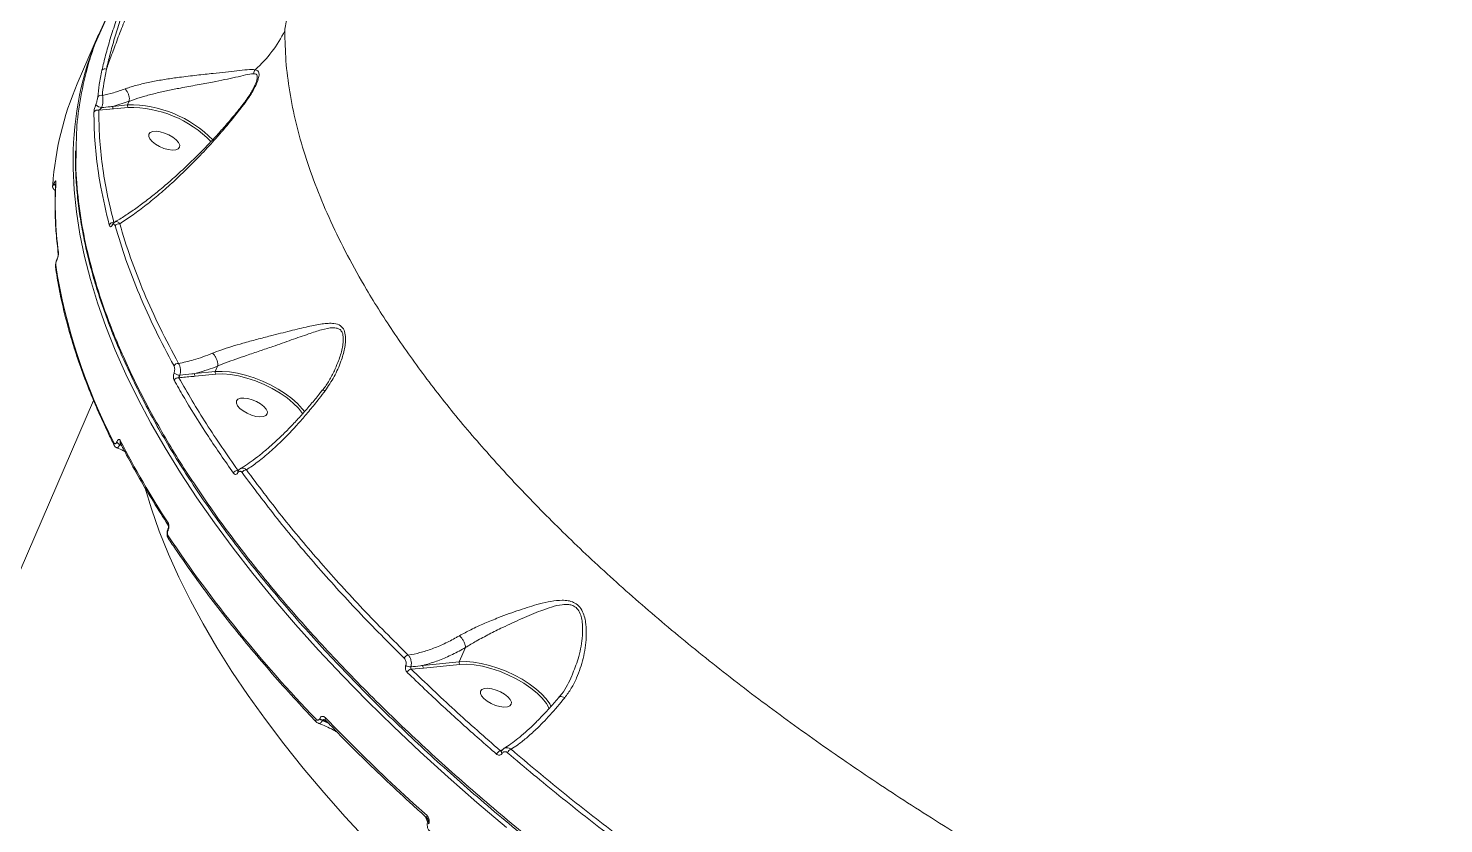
# Model space of a CAD drawing. Header units: millimetres. Extents: x -5550 to 7488, y -4093 to 4627.
# Drawn here: x -3057.4 to -2675.4, y 1543.1 to 1757.6 of the extents above; entities that cross this region are included whole.
import ezdxf

# ---------------------------------------------------------------- set-up
doc = ezdxf.new("R2010")
doc.units = ezdxf.units.MM
doc.layers.add('DIKOM_ОБЪЕКТ', color=7, linetype='Continuous')

msp = doc.modelspace()

# ---------------------------------------------------------------- linework, layer by layer
at = {"layer": 'DIKOM_ОБЪЕКТ', "color": 7, "linetype": 'Continuous', "lineweight": 15}
for p, q in [((-3039.066, 1754.287), (-3037.668, 1757.569)), ((-3038.463, 1755.871), (-3044.203, 1742.617)), ((-3039.391, 1753.424), (-3039.375, 1753.466)), ((-3038.396, 1735.468), (-3034.443, 1735.837)), ((-3034.571, 1736.53), (-3030.181, 1737.886)), ((-3030.598, 1736.923), (-3034.571, 1736.53)), ((-3034.443, 1735.837), (-3030.47, 1736.23)), ((-3030.181, 1737.886), (-3030.598, 1736.923)), ((-3030.181, 1737.886), (-3030.18, 1737.889)), ((-3050.451, 1715.743), (-3050.471, 1715.698)), ((-3050.024, 1716.021), (-3050.024, 1716.021)), ((-3034.712, 1704.655), (-3034.718, 1704.643)), ((-3049.732, 1695.043), (-3049.704, 1695.109)), ((-3049.69, 1695.224), (-3049.718, 1695.159)), ((-3006.304, 1666.457), (-3006.941, 1664.985)), ((-3006.304, 1666.457), (-3006.303, 1666.46)), ((-2974.226, 1666.653), (-2974.345, 1666.401)), ((-3006.941, 1664.985), (-3012.476, 1664.439)), ((-3012.348, 1663.746), (-3006.813, 1664.293)), ((-3039.778, 1657.215), (-3156.23, 1388.323)), ((-3033.557, 1646.009), (-3033.586, 1645.943)), ((-3032.7, 1645.313), (-3032.672, 1645.378)), ((-3032.214, 1645.064), (-3032.7, 1645.313)), ((-3032.672, 1645.378), (-3032.315, 1645.256)), ((-3000.874, 1638.096), (-3000.884, 1638.076)), ((-3000.542, 1638.523), (-3000.85, 1638.357)), ((-3019.731, 1622.442), (-3019.751, 1622.397)), ((-3019.694, 1622.108), (-3019.674, 1622.153)), ((-2939.396, 1590.576), (-2941.081, 1586.687)), ((-2941.081, 1586.687), (-2950.878, 1585.719)), ((-2950.75, 1585.026), (-2940.953, 1585.994)), ((-2954.048, 1584.722), (-2950.75, 1585.026)), ((-2910.652, 1583.105), (-2910.729, 1582.898)), ((-2978.728, 1571.425), (-2978.765, 1571.339)), ((-2978.014, 1570.887), (-2977.977, 1570.973)), ((-2976.306, 1570.068), (-2978.014, 1570.887)), ((-2977.977, 1570.973), (-2976.786, 1570.563)), ((-2950.406, 1545.129), (-2950.025, 1544.416)), ((-2950.025, 1544.416), (-2949.649, 1543.541)), ((-2949.546, 1543.555), (-2949.558, 1543.527)), ((-2949.333, 1543.05), (-2949.321, 1543.077))]:
    msp.add_line(p, q, dxfattribs=at)
at = {"layer": 'DIKOM_ОБЪЕКТ', "color": 7, "linetype": 'Continuous', "lineweight": 15, "flags": 128}
for points in [[(-3039.375, 1753.466), (-3031.665, 1770.763)], [(-3031.356, 1771.584), (-3039.066, 1754.287)], [(-3039.079, 1754.254), (-3039.125, 1754.099), (-3039.139, 1754.008)], [(-3039.066, 1754.287), (-3039.079, 1754.199), (-3039.073, 1754.159)], [(-3024.864, 1729.006), (-3024.891, 1728.416), (-3024.581, 1727.732), (-3023.957, 1727.009), (-3023.071, 1726.307), (-3021.995, 1725.681), (-3020.815, 1725.184), (-3019.627, 1724.854), (-3018.528, 1724.718), (-3017.607, 1724.789), (-3016.937, 1725.059), (-3016.574, 1725.508), (-3016.546, 1726.098), (-3016.857, 1726.782), (-3017.48, 1727.504), (-3018.366, 1728.207), (-3019.443, 1728.832), (-3020.623, 1729.33), (-3021.81, 1729.66), (-3022.909, 1729.795), (-3023.831, 1729.725), (-3024.501, 1729.455), (-3024.864, 1729.006)], [(-3045.306, 1722.466), (-3045.293, 1719.795), (-3045.023, 1713.999), (-3044.422, 1708.099), (-3043.493, 1702.098), (-3042.234, 1696.001), (-3040.647, 1689.815), (-3038.734, 1683.543), (-3036.496, 1677.192), (-3033.935, 1670.767), (-3031.054, 1664.273), (-3027.854, 1657.715), (-3024.338, 1651.099), (-3020.51, 1644.431), (-3016.372, 1637.716), (-3011.928, 1630.961), (-3007.182, 1624.169), (-3002.137, 1617.349), (-2996.799, 1610.504), (-2991.171, 1603.641), (-2985.258, 1596.766), (-2979.066, 1589.884), (-2972.599, 1583.001), (-2965.862, 1576.124), (-2958.863, 1569.257), (-2951.605, 1562.407), (-2944.097, 1555.579), (-2936.343, 1548.779), (-2928.35, 1542.013)], [(-3050.024, 1716.024), (-3050.011, 1716.125), (-3049.959, 1716.293)], [(-3050.862, 1715.062), (-3050.848, 1715.169), (-3050.797, 1715.328)], [(-3049.72, 1695.154), (-3049.731, 1695.117), (-3049.732, 1695.043)], [(-3049.687, 1695.23), (-3049.702, 1695.183), (-3049.704, 1695.109)], [(-2982.81, 1654.119), (-2983.457, 1654.982), (-2984.713, 1656.354), (-2986.234, 1657.713), (-2987.985, 1659.029), (-2989.929, 1660.273), (-2992.025, 1661.419), (-2994.225, 1662.441), (-2996.484, 1663.318), (-2998.751, 1664.03), (-3000.977, 1664.563), (-3003.115, 1664.904), (-3005.117, 1665.046), (-3006.941, 1664.985)], [(-3006.813, 1664.293), (-3004.941, 1664.348), (-3002.878, 1664.186), (-3000.674, 1663.809), (-2998.384, 1663.227), (-2996.061, 1662.454), (-2993.763, 1661.509), (-2991.544, 1660.414), (-2989.459, 1659.196), (-2987.557, 1657.884), (-2985.885, 1656.511), (-2984.483, 1655.109), (-2983.385, 1653.712), (-2983.266, 1653.532)], [(-3001.207, 1657.069), (-3001.235, 1656.479), (-3000.924, 1655.795), (-3000.301, 1655.072), (-2999.415, 1654.37), (-2998.338, 1653.744), (-2997.159, 1653.246), (-2995.971, 1652.917), (-2994.872, 1652.781), (-2993.95, 1652.852), (-2993.28, 1653.122), (-2992.917, 1653.57), (-2992.89, 1654.161), (-2993.2, 1654.845), (-2993.824, 1655.567), (-2994.71, 1656.27), (-2995.786, 1656.895), (-2996.966, 1657.393), (-2998.154, 1657.723), (-2999.253, 1657.858), (-3000.175, 1657.788), (-3000.844, 1657.517), (-3001.207, 1657.069)], [(-3025.899, 1633.564), (-3024.194, 1627.985), (-3022.047, 1621.912), (-3019.576, 1615.764), (-3016.782, 1609.548), (-3013.669, 1603.27), (-3010.24, 1596.934), (-3006.497, 1590.547), (-3002.444, 1584.114), (-2998.085, 1577.643), (-2993.424, 1571.138), (-2988.466, 1564.606), (-2983.214, 1558.053), (-2977.674, 1551.486), (-2971.851, 1544.909), (-2965.75, 1538.329)], [(-2916.233, 1574.6), (-2916.67, 1575.39), (-2917.645, 1576.743), (-2918.908, 1578.11), (-2920.433, 1579.463), (-2922.185, 1580.772), (-2924.128, 1582.009), (-2926.219, 1583.147), (-2928.413, 1584.163), (-2930.664, 1585.034), (-2932.923, 1585.741), (-2935.14, 1586.269), (-2937.269, 1586.607), (-2939.264, 1586.747), (-2941.081, 1586.687)], [(-2940.953, 1585.994), (-2939.087, 1586.05), (-2937.033, 1585.889), (-2934.839, 1585.515), (-2932.558, 1584.938), (-2930.244, 1584.171), (-2927.953, 1583.233), (-2925.74, 1582.145), (-2923.658, 1580.935), (-2921.757, 1579.631), (-2920.082, 1578.264), (-2918.674, 1576.867), (-2917.567, 1575.474), (-2916.786, 1574.118), (-2916.729, 1573.989)], [(-2935.347, 1578.77), (-2935.374, 1578.18), (-2935.064, 1577.496), (-2934.44, 1576.774), (-2933.554, 1576.071), (-2932.478, 1575.445), (-2931.298, 1574.948), (-2930.111, 1574.618), (-2929.011, 1574.483), (-2928.089, 1574.553), (-2927.42, 1574.823), (-2927.057, 1575.272), (-2927.029, 1575.862), (-2927.34, 1576.546), (-2927.963, 1577.268), (-2928.849, 1577.971), (-2929.926, 1578.596), (-2931.106, 1579.094), (-2932.293, 1579.424), (-2933.392, 1579.559), (-2934.314, 1579.489), (-2934.984, 1579.219), (-2935.347, 1578.77)], [(-2949.792, 1545.216), (-2953.423, 1548.5), (-2956.996, 1551.79), (-2960.511, 1555.085), (-2963.967, 1558.384), (-2967.363, 1561.687), (-2970.699, 1564.993), (-2973.973, 1568.302), (-2977.186, 1571.612)], [(-2929.709, 1562.604), (-2929.722, 1562.58), (-2929.736, 1562.542)]]:
    msp.add_lwpolyline(points, dxfattribs=at)
at = {"layer": 'DIKOM_ОБЪЕКТ', "color": 7, "linetype": 'Continuous', "lineweight": 15}
for centre, radius, start, end in [((-2959.328, 1722.257), 85.978, 156.98555, 179.86065), ((-3019.818, 1772.756), 35.4, 311.92912, 333.39817), ((-3038.453, 1753.077), 1, 156.53088, 159.70003), ((-3036.721, 1745.649), 1.02, 66.25448, 142.48084), ((-2994.044, 1744.854), 2.634, 143.55101, 169.32205), ((-2967.259, 1709.583), 83.736, 156.76486, 176.06564), ((-3037.763, 1738.5), 1.035, 70.65514, 150.582), ((-3038.758, 1734.491), 1.042, 69.68765, 152.6386), ((-3037.438, 1738.553), 2.369, 222.15153, 265.75628), ((-3033.98, 1736.281), 0.641, 157.16996, 223.80734), ((-3030.006, 1736.674), 0.642, 157.19059, 223.74859), ((-3030.108, 1705.372), 31.554, 44.47782, 90.88935), ((-3029.953, 1705.761), 30.473, 44.14263, 90.97194), ((-3049.751, 1715.82), 0.73, 189.58828, 243.70936), ((-3049.742, 1715.862), 0.719, 189.46145, 242.71479), ((-2947.576, 1710.383), 102.554, 176.69655, 187.43215), ((-3034.575, 1704.07), 1.109, 74.97624, 153.18367), ((-3034.367, 1704.469), 0.392, 153.65412, 186.83915), ((-3032.98, 1703.777), 1.114, 77.50125, 153.16018), ((-3048.553, 1696.803), 0.782, 156.28039, 187.49156), ((-3049.303, 1693.418), 0.777, 156.18485, 187.71962), ((-2895.948, 1717.778), 155.932, 188.8709, 207.53612), ((-3017.005, 1666), 1.2, 84.36763, 154.17118), ((-3016.419, 1666.618), 2.624, 231.16241, 267.67688), ((-3016.958, 1662.142), 1.199, 82.60188, 154.41709), ((-3011.884, 1664.19), 0.642, 157.19059, 223.74859), ((-3006.349, 1664.737), 0.642, 157.19059, 223.74859), ((-3033.566, 1645.382), 0.719, 154.66791, 205.5533), ((-3032.264, 1646.861), 1.609, 214.78698, 254.29245), ((-3032.235, 1646.929), 1.611, 214.81217, 254.26727), ((-3031.939, 1646.088), 0.718, 154.65356, 205.65573), ((-2815.133, 1758.133), 244.483, 207.19612, 213.2108), ((-3000.904, 1637.098), 1.26, 87.53899, 155.25647), ((-3000.471, 1637.915), 0.443, 158.69436, 211.51244), ((-2998.528, 1637.204), 1.274, 90.03996, 155.08061), ((-3019.069, 1623.918), 0.686, 153.45154, 210.62814), ((-3019.455, 1622.306), 0.31, 162.88012, 219.61244), ((-3019.071, 1620.415), 0.687, 153.50661, 210.76938), ((-3019.437, 1622.351), 0.308, 162.25212, 219.81652), ((-2719.009, 1822.457), 362.083, 213.85923, 223.93746), ((-2954.582, 1587.068), 1.461, 101.35015, 156.59303), ((-2954.179, 1587.854), 2.5, 237.27041, 270.80758), ((-2950.287, 1585.47), 0.641, 157.17082, 223.80649), ((-2940.488, 1586.438), 0.642, 157.23141, 223.7459), ((-2953.804, 1583.297), 1.446, 99.72002, 157.01624), ((-2979.22, 1570.908), 0.609, 149.38048, 217.29462), ((-2977.411, 1572.739), 1.948, 225.96065, 251.98361), ((-2977.374, 1572.825), 1.948, 225.96065, 251.98361), ((-2976.64, 1571.304), 0.627, 150.5303, 216.1105), ((-2929.546, 1561.192), 1.568, 105.55376, 157.61359), ((-2926.589, 1561.568), 1.614, 108.01164, 157.23023), ((-2929.109, 1562.466), 0.632, 173.06336, 228.66411), ((-2949.316, 1544.902), 0.571, 146.5878, 218.16024), ((-2949.093, 1543.455), 0.471, 171.38544, 239.41183), ((-2949.084, 1543.48), 0.467, 170.49369, 239.54322)]:
    msp.add_arc(centre, radius, start, end, dxfattribs=at)
for points, knots in [([(-2684.074, 2112.904), (-2684.389, 2109.112), (-2685.021, 2101.525), (-2685.044, 2089.165), (-2684.386, 2076.009), (-2682.951, 2061.994), (-2680.742, 2047.168), (-2677.805, 2031.852), (-2674.167, 2016.113), (-2669.871, 2000.021), (-2664.847, 1983.314), (-2659.082, 1966.026), (-2652.578, 1948.203), (-2645.477, 1930.232), (-2637.819, 1912.179), (-2629.651, 1894.107), (-2620.844, 1875.729), (-2611.403, 1857.094), (-2601.345, 1838.263), (-2590.886, 1819.639), (-2580.071, 1801.279), (-2568.953, 1783.236), (-2557.356, 1765.226), (-2545.303, 1747.313), (-2532.825, 1729.563), (-2520.187, 1712.35), (-2507.435, 1695.721), (-2494.617, 1679.707), (-2481.538, 1664.062), (-2468.233, 1648.859), (-2454.743, 1634.155), (-2442.302, 1621.259), (-2430.94, 1609.976), (-2424.105, 1603.538), (-2420.684, 1600.316)], [0, 0, 0, 0, 0.0311784, 0.062381, 0.0935594, 0.1256442, 0.1577551, 0.1898399, 0.2210201, 0.2522244, 0.2834046, 0.3154897, 0.3476009, 0.379686, 0.410889, 0.4421158, 0.4733189, 0.5054257, 0.5375585, 0.5696654, 0.6009197, 0.6321978, 0.6634522, 0.69561, 0.727794, 0.7599519, 0.7912842, 0.8226406, 0.8539729, 0.886209, 0.9184712, 0.9507072, 0.9753305, 1, 1, 1, 1]), ([(-3015.796, 1801.359), (-3016.7, 1799.562), (-3018.506, 1795.969), (-3021.129, 1790.455), (-3023.599, 1785.061), (-3025.888, 1779.852), (-3028.091, 1774.619), (-3030.167, 1769.425), (-3032.087, 1764.333), (-3033.819, 1759.404), (-3035.319, 1754.713), (-3036.596, 1750.275), (-3037.219, 1747.604), (-3037.53, 1746.271)], [0, 0, 0, 0, 0.1021833, 0.2043675, 0.2924904, 0.3808925, 0.4690133, 0.5574029, 0.6460771, 0.7344675, 0.8228829, 0.9115813, 1, 1, 1, 1]), ([(-3036.31, 1746.583), (-3036.009, 1747.89), (-3035.406, 1750.507), (-3034.165, 1754.855), (-3032.703, 1759.45), (-3031.011, 1764.278), (-3029.134, 1769.265), (-3027.102, 1774.351), (-3024.945, 1779.475), (-3022.701, 1784.575), (-3020.28, 1789.857), (-3017.706, 1795.255), (-3015.932, 1798.773), (-3015.045, 1800.532)], [0, 0, 0, 0, 0.0883711, 0.1770231, 0.2653911, 0.3537671, 0.4424257, 0.5307999, 0.6189455, 0.7073713, 0.7955194, 0.8977597, 1, 1, 1, 1]), ([(-3014.437, 1800.275), (-3015.119, 1798.744), (-3016.484, 1795.68), (-3018.612, 1790.801), (-3020.772, 1785.771), (-3022.941, 1780.638), (-3025.09, 1775.471), (-3027.19, 1770.334), (-3029.216, 1765.292), (-3031.138, 1760.413), (-3032.929, 1755.767), (-3034.565, 1751.411), (-3035.658, 1748.414), (-3036.205, 1746.878), (-3036.31, 1746.583)], [0, 0, 0, 0, 0.0874415, 0.1748844, 0.2633119, 0.3520186, 0.4404456, 0.5297498, 0.6193393, 0.708643, 0.7985506, 0.8887512, 0.9786602, 1, 1, 1, 1]), ([(-2988.165, 1756.904), (-2988.116, 1757.473), (-2988.017, 1758.619), (-2987.292, 1761.264), (-2986.252, 1764.199), (-2985.129, 1766.862), (-2984.401, 1768.336), (-2984.11, 1768.926)], [0, 0, 0, 0, 0.2099097, 0.4228952, 0.6382591, 0.8553503, 1, 1, 1, 1]), ([(-2558.811, 1438.61), (-2564.603, 1439.972), (-2576.192, 1442.698), (-2593.747, 1447.394), (-2611.372, 1452.518), (-2629.274, 1458.176), (-2647.415, 1464.373), (-2665.756, 1471.114), (-2684, 1478.293), (-2702.619, 1486.112), (-2721.548, 1494.598), (-2740.713, 1503.764), (-2759.717, 1513.441), (-2778.485, 1523.617), (-2796.945, 1534.266), (-2814.669, 1545.142), (-2831.615, 1556.198), (-2847.758, 1567.388), (-2863.382, 1578.906), (-2878.408, 1590.726), (-2892.768, 1602.811), (-2906.134, 1614.886), (-2918.485, 1626.908), (-2929.824, 1638.836), (-2940.345, 1650.876), (-2949.976, 1662.988), (-2958.66, 1675.131), (-2965.708, 1686.255), (-2971.356, 1696.353), (-2975.852, 1705.474), (-2979.675, 1714.482), (-2982.806, 1723.345), (-2985.236, 1732.024), (-2986.952, 1740.518), (-2988.012, 1748.845), (-2988.114, 1754.218), (-2988.165, 1756.904)], [0, 0, 0, 0, 0.0277654, 0.0555639, 0.0833624, 0.1111276, 0.1400315, 0.168973, 0.1979143, 0.2268181, 0.2582449, 0.2896959, 0.3211226, 0.3534674, 0.3858386, 0.4181832, 0.4495061, 0.4808531, 0.5121759, 0.5444126, 0.5766757, 0.6089124, 0.6401611, 0.6714337, 0.7026821, 0.7348413, 0.7670266, 0.7991857, 0.8241464, 0.8491071, 0.874267, 0.8994269, 0.9244694, 0.9495122, 0.974756, 1, 1, 1, 1]), ([(-3044.467, 1724.778), (-3044.455, 1726.582), (-3044.422, 1731.492), (-3043.355, 1739.158), (-3041.64, 1746.913), (-3040.03, 1751.569), (-3039.375, 1753.466)], [0, 0, 0, 0, 0.1775192, 0.4831892, 0.7895514, 1, 1, 1, 1]), ([(-3037.53, 1746.271), (-3037.8, 1744.95), (-3038.344, 1742.291), (-3038.557, 1740.107), (-3038.664, 1739.008)], [0, 0, 0, 0, 0.4964913, 1, 1, 1, 1]), ([(-3037.42, 1739.476), (-3037.317, 1740.536), (-3037.108, 1742.671), (-3036.577, 1745.273), (-3036.31, 1746.583)], [0, 0, 0, 0, 0.4964821, 1, 1, 1, 1]), ([(-2996.163, 1746.419), (-2996.831, 1746.436), (-2998.17, 1746.471), (-3000.97, 1746.118), (-3004.087, 1745.789), (-3007.687, 1745.396), (-3011.882, 1744.95), (-3016.205, 1744.433), (-3020.214, 1743.862), (-3023.795, 1743.243), (-3027.238, 1742.487), (-3029.72, 1741.786), (-3030.987, 1741.335), (-3031.298, 1741.224)], [0, 0, 0, 0, 0.107142, 0.2145779, 0.3113487, 0.4080913, 0.5217502, 0.635293, 0.7192634, 0.8031768, 0.8878161, 0.9724004, 1, 1, 1, 1]), ([(-2999.231, 1737.01), (-2998.334, 1738.275), (-2997.106, 1740.009), (-2995.983, 1742.211), (-2995.382, 1743.658), (-2995.058, 1745.01), (-2995.219, 1746.105), (-2995.817, 1746.304), (-2996.163, 1746.419)], [0, 0, 0, 0, 0.3030771, 0.4152365, 0.5295123, 0.6687558, 0.8085433, 1, 1, 1, 1]), ([(-3030.18, 1737.889), (-3030.179, 1737.889), (-3029.899, 1737.994), (-3028.675, 1738.474), (-3026.355, 1739.202), (-3023.097, 1740.057), (-3019.72, 1740.806), (-3015.912, 1741.563), (-3011.806, 1742.322), (-3007.806, 1743.055), (-3004.355, 1743.743), (-3001.357, 1744.373), (-2998.638, 1745.057), (-2997.3, 1745.247), (-2996.632, 1745.342)], [0, 0, 0, 0, 0.000015, 0.0265068, 0.1091046, 0.1917754, 0.2751746, 0.3586336, 0.4732195, 0.5879369, 0.686271, 0.7846288, 0.8924899, 1, 1, 1, 1]), ([(-2996.179, 1742.4), (-2996.263, 1742.194), (-2996.485, 1741.65), (-2997.055, 1740.58), (-2997.903, 1739.203), (-2998.774, 1737.937), (-2999.405, 1737.159), (-2999.616, 1736.9)], [0, 0, 0, 0, 0.1283098, 0.3389175, 0.5795244, 0.8597298, 1, 1, 1, 1]), ([(-2996.632, 1745.342), (-2996.29, 1745.32), (-2995.705, 1745.284), (-2995.543, 1744.351), (-2995.808, 1743.271), (-2996.141, 1742.524), (-2996.247, 1742.286)], [0, 0, 0, 0, 0.3642954, 0.6212649, 0.879847, 1, 1, 1, 1]), ([(-3038.664, 1739.008), (-3038.681, 1738.86), (-3038.715, 1738.566), (-3038.846, 1738.006), (-3039.01, 1737.447), (-3039.135, 1737.12), (-3039.195, 1736.963)], [0, 0, 0, 0, 0.2974889, 0.58904, 0.8028641, 1, 1, 1, 1]), ([(-3037.614, 1736.19), (-3037.536, 1736.445), (-3037.379, 1736.962), (-3037.256, 1737.865), (-3037.247, 1738.776), (-3037.363, 1739.244), (-3037.42, 1739.476)], [0, 0, 0, 0, 0.2146776, 0.4348058, 0.7188333, 1, 1, 1, 1]), ([(-3031.298, 1741.224), (-3032.336, 1740.859), (-3034.42, 1740.125), (-3036.417, 1739.693), (-3037.42, 1739.476)], [0, 0, 0, 0, 0.4978747, 1, 1, 1, 1]), ([(-3031.298, 1741.224), (-3031.271, 1741.198), (-3031.164, 1741.096), (-3030.896, 1740.79), (-3030.539, 1740.215), (-3030.241, 1739.417), (-3030.096, 1738.593), (-3030.152, 1738.124), (-3030.18, 1737.889)], [0, 0, 0, 0, 0.0342942, 0.1365183, 0.3523797, 0.5682576, 0.7841331, 1, 1, 1, 1]), ([(-3039.683, 1734.97), (-3039.684, 1734.658), (-3039.689, 1733.1), (-3039.595, 1729.009), (-3039.091, 1722.596), (-3037.862, 1714.06), (-3036.387, 1707.966), (-3035.564, 1704.57)], [0, 0, 0, 0, 0.0321656, 0.1608359, 0.4183954, 0.6759568, 1, 1, 1, 1]), ([(-3039.195, 1736.963), (-3039.21, 1736.925), (-3039.277, 1736.757), (-3039.4, 1736.406), (-3039.545, 1735.898), (-3039.658, 1735.367), (-3039.675, 1735.106), (-3039.683, 1734.97)], [0, 0, 0, 0, 0.0491122, 0.2179277, 0.4266554, 0.7022531, 1, 1, 1, 1]), ([(-3038.396, 1735.468), (-3038.316, 1735.52), (-3038.166, 1735.617), (-3037.945, 1735.803), (-3037.78, 1735.97), (-3037.685, 1736.086), (-3037.64, 1736.149), (-3037.622, 1736.177), (-3037.614, 1736.19)], [0, 0, 0, 0, 0.3482101, 0.6491022, 0.8444438, 0.9341986, 0.9695809, 1, 1, 1, 1]), ([(-3034.287, 1705.141), (-3034.933, 1707.751), (-3036.224, 1712.971), (-3037.484, 1720.623), (-3038.285, 1728.151), (-3038.359, 1733.029), (-3038.396, 1735.468)], [0, 0, 0, 0, 0.249314, 0.4986286, 0.7493146, 1, 1, 1, 1]), ([(-3034.571, 1736.53), (-3034.809, 1736.501), (-3035.823, 1736.377), (-3036.837, 1736.271), (-3037.614, 1736.19)], [0, 0, 0, 0, 0.2343287, 1, 1, 1, 1]), ([(-2999.61, 1736.873), (-3000.243, 1736.077), (-3001.635, 1734.329), (-3003.849, 1731.725), (-3006.306, 1728.961), (-3008.968, 1726.104), (-3011.793, 1723.207), (-3014.737, 1720.343), (-3017.729, 1717.584), (-3020.761, 1714.941), (-3023.826, 1712.429), (-3026.889, 1710.072), (-3029.87, 1707.955), (-3032.277, 1706.365), (-3033.629, 1705.59), (-3034.081, 1705.332)], [0, 0, 0, 0, 0.0514106, 0.1129816, 0.1791129, 0.2508512, 0.3303052, 0.412102, 0.4968804, 0.5844831, 0.6746746, 0.7681225, 0.8620058, 0.9539383, 1, 1, 1, 1]), ([(-3032.739, 1704.864), (-3031.685, 1705.548), (-3029.525, 1706.95), (-3026.08, 1709.52), (-3022.441, 1712.472), (-3018.66, 1715.796), (-3014.841, 1719.406), (-3011.026, 1723.257), (-3007.188, 1727.397), (-3003.247, 1731.908), (-3000.569, 1735.31), (-2999.231, 1737.01)], [0, 0, 0, 0, 0.1079573, 0.2212634, 0.3345705, 0.4497841, 0.5649867, 0.6720704, 0.7791284, 0.8896205, 1, 1, 1, 1]), ([(-2999.231, 1737.01), (-2999.252, 1737.01), (-2999.403, 1737.012), (-2999.568, 1736.992), (-2999.592, 1736.881), (-2999.596, 1736.862)], [0, 0, 0, 0, 0.119828, 0.8522337, 1, 1, 1, 1]), ([(-3044.652, 1724.515), (-3044.671, 1723.258), (-3044.719, 1720.216), (-3044.452, 1715.275), (-3043.9, 1709.713), (-3043.042, 1704.053), (-3041.89, 1698.298), (-3040.439, 1692.446), (-3038.691, 1686.493), (-3036.644, 1680.446), (-3034.308, 1674.323), (-3031.689, 1668.15), (-3028.795, 1661.946), (-3025.628, 1655.712), (-3022.188, 1649.447), (-3018.475, 1643.148), (-3014.489, 1636.814), (-3010.227, 1630.443), (-3005.689, 1624.033), (-3000.875, 1617.582), (-2995.78, 1611.088), (-2990.406, 1604.552), (-2984.766, 1597.989), (-2978.883, 1591.427), (-2972.776, 1584.89), (-2966.456, 1578.387), (-2959.919, 1571.913), (-2953.164, 1565.466), (-2946.188, 1559.043), (-2938.99, 1552.643), (-2931.567, 1546.264), (-2923.919, 1539.905), (-2916.041, 1533.562), (-2907.932, 1527.236), (-2899.604, 1520.936), (-2891.093, 1514.688), (-2882.429, 1508.516), (-2873.63, 1502.433), (-2864.695, 1496.437), (-2855.621, 1490.525), (-2846.404, 1484.696), (-2837.043, 1478.946), (-2827.535, 1473.276), (-2817.877, 1467.683), (-2808.067, 1462.165), (-2798.099, 1456.721), (-2787.985, 1451.357), (-2777.759, 1446.091), (-2767.462, 1440.944), (-2757.121, 1435.931), (-2746.74, 1431.053), (-2736.316, 1426.307), (-2725.845, 1421.692), (-2715.323, 1417.206), (-2704.747, 1412.848), (-2694.116, 1408.616), (-2683.425, 1404.509), (-2672.671, 1400.527), (-2661.857, 1396.67), (-2651.011, 1392.949), (-2640.18, 1389.381), (-2629.4, 1385.977), (-2618.682, 1382.741), (-2608.022, 1379.671), (-2597.415, 1376.765), (-2586.857, 1374.021), (-2576.345, 1371.44), (-2565.877, 1369.02), (-2555.45, 1366.762), (-2545.059, 1364.662), (-2534.708, 1362.728), (-2525.102, 1361.06), (-2518.996, 1360.119), (-2516.289, 1359.701)], [0, 0, 0, 0, 0.0098994, 0.0239604, 0.0380271, 0.0521102, 0.0662251, 0.0803872, 0.0946116, 0.1089136, 0.1232606, 0.1375542, 0.1517771, 0.1659463, 0.1800776, 0.1941866, 0.2082891, 0.2223998, 0.2365304, 0.2506968, 0.2649149, 0.2792008, 0.2935497, 0.3078771, 0.3221191, 0.3363006, 0.3504375, 0.364546, 0.3786424, 0.3927426, 0.406858, 0.4210041, 0.4351969, 0.4494525, 0.4637824, 0.4781141, 0.4923715, 0.5065637, 0.5207068, 0.5348165, 0.5489097, 0.563002, 0.5771065, 0.5912368, 0.6054096, 0.6196403, 0.6339456, 0.6482789, 0.6625569, 0.6767651, 0.6909192, 0.7050356, 0.7191306, 0.7332199, 0.7473184, 0.7614382, 0.7755955, 0.7898064, 0.8040869, 0.818423, 0.8327307, 0.8469589, 0.8611287, 0.8752559, 0.889357, 0.9034481, 0.9175449, 0.9316585, 0.945805, 0.9600004, 0.9742608, 0.9885925, 1, 1, 1, 1]), ([(-2515.807, 1360.129), (-2519.831, 1360.764), (-2530.669, 1362.472), (-2548.653, 1365.839), (-2569.775, 1370.388), (-2591.363, 1375.673), (-2613.352, 1381.692), (-2635.676, 1388.446), (-2657.844, 1395.787), (-2679.783, 1403.673), (-2701.428, 1412.056), (-2723.13, 1421.073), (-2744.815, 1430.718), (-2766.407, 1440.972), (-2787.429, 1451.611), (-2807.823, 1462.589), (-2827.545, 1473.853), (-2846.916, 1485.587), (-2865.853, 1497.769), (-2884.277, 1510.369), (-2901.783, 1523.107), (-2918.333, 1535.938), (-2933.909, 1548.813), (-2948.765, 1561.941), (-2962.818, 1575.288), (-2975.998, 1588.811), (-2988.014, 1602.213), (-2998.853, 1615.45), (-3008.528, 1628.485), (-3017.195, 1641.528), (-3024.779, 1654.534), (-3031.229, 1667.457), (-3036.181, 1679.479), (-3039.825, 1690.607), (-3042.373, 1700.874), (-3043.965, 1710.902), (-3044.676, 1718.883), (-3044.516, 1723.409), (-3044.467, 1724.778)], [0, 0, 0, 0, 0.0169097, 0.0455561, 0.0742245, 0.1028708, 0.1323494, 0.1618517, 0.1913302, 0.2199766, 0.248645, 0.2772913, 0.3067697, 0.3362723, 0.3657507, 0.394397, 0.4230654, 0.4517117, 0.48119, 0.5106926, 0.540171, 0.5688174, 0.5974857, 0.6261321, 0.6556106, 0.6851129, 0.7145914, 0.7432377, 0.771906, 0.8005525, 0.8300308, 0.8595332, 0.8890116, 0.913944, 0.9389054, 0.963867, 0.9890651, 1, 1, 1, 1]), ([(-3050.471, 1715.698), (-3050.497, 1715.639), (-3050.564, 1715.49), (-3050.661, 1715.312), (-3050.745, 1715.206), (-3050.797, 1715.201), (-3050.797, 1715.286), (-3050.797, 1715.328)], [0, 0, 0, 0, 0.1422867, 0.3571353, 0.5715462, 0.7856925, 1, 1, 1, 1]), ([(-3049.959, 1716.293), (-3049.961, 1716.357), (-3049.963, 1716.484), (-3050.042, 1716.477), (-3050.168, 1716.319), (-3050.313, 1716.053), (-3050.412, 1715.831), (-3050.451, 1715.743)], [0, 0, 0, 0, 0.2150416, 0.4299501, 0.6446703, 0.8592172, 1, 1, 1, 1]), ([(-3050.024, 1716.024), (-3050.073, 1715.086), (-3050.214, 1712.373), (-3050.216, 1707.806), (-3049.96, 1702.31), (-3049.539, 1698.572), (-3049.328, 1696.707)], [0, 0, 0, 0, 0.1499038, 0.4336127, 0.7174313, 1, 1, 1, 1]), ([(-3050.855, 1715.063), (-3050.86, 1715.02), (-3050.872, 1714.907), (-3050.845, 1714.678), (-3050.74, 1714.392), (-3050.535, 1714.12), (-3050.33, 1714.015), (-3050.229, 1713.963)], [0, 0, 0, 0, 0.1159154, 0.3062775, 0.5224949, 0.7650026, 1, 1, 1, 1]), ([(-3035.564, 1704.57), (-3035.551, 1704.525), (-3035.486, 1704.301), (-3035.336, 1704.069), (-3035.111, 1704.042), (-3034.921, 1704.165), (-3034.811, 1704.337), (-3034.756, 1704.423)], [0, 0, 0, 0, 0.0951135, 0.4719918, 0.7157835, 0.8572335, 1, 1, 1, 1]), ([(-3034.756, 1704.423), (-3034.702, 1704.506), (-3034.595, 1704.673), (-3034.413, 1704.79), (-3034.196, 1704.759), (-3034.052, 1704.534), (-3033.986, 1704.321), (-3033.973, 1704.28)], [0, 0, 0, 0, 0.145604, 0.2899678, 0.5320747, 0.9097962, 1, 1, 1, 1]), ([(-3034.712, 1704.656), (-3034.714, 1704.652), (-3034.727, 1704.627), (-3034.738, 1704.614), (-3034.733, 1704.62), (-3034.731, 1704.621)], [0, 0, 0, 0, 0.1150384, 0.7533431, 1, 1, 1, 1]), ([(-3034.084, 1705.327), (-3034.109, 1705.316), (-3034.285, 1705.242), (-3034.498, 1705.009), (-3034.64, 1704.746), (-3034.701, 1704.633)], [0, 0, 0, 0, 0.0883862, 0.607105, 1, 1, 1, 1]), ([(-3032.739, 1704.864), (-3032.78, 1704.921), (-3033.002, 1705.221), (-3033.419, 1705.482), (-3033.858, 1705.491), (-3034.048, 1705.351), (-3034.078, 1705.328)], [0, 0, 0, 0, 0.1140982, 0.601387, 0.9361613, 1, 1, 1, 1]), ([(-3033.973, 1704.28), (-3033.047, 1701.233), (-3031.193, 1695.139), (-3027.519, 1685.763), (-3023.246, 1676.236), (-3019.805, 1669.76), (-3018.085, 1666.522)], [0, 0, 0, 0, 0.249097, 0.4981933, 0.7490965, 1, 1, 1, 1]), ([(-3016.887, 1667.193), (-3018.592, 1670.401), (-3022, 1676.816), (-3026.262, 1686.299), (-3029.944, 1695.678), (-3031.807, 1701.802), (-3032.739, 1704.864)], [0, 0, 0, 0, 0.2490965, 0.4981942, 0.749097, 1, 1, 1, 1]), ([(-3049.704, 1695.109), (-3049.673, 1695.183), (-3049.582, 1695.402), (-3049.444, 1695.827), (-3049.321, 1696.336), (-3049.253, 1696.804), (-3049.263, 1697.013), (-3049.268, 1697.118)], [0, 0, 0, 0, 0.1082835, 0.3204197, 0.5430537, 0.7715588, 1, 1, 1, 1]), ([(-3049.328, 1696.706), (-3049.328, 1696.707), (-3049.33, 1696.716), (-3049.326, 1696.67), (-3049.331, 1696.562), (-3049.357, 1696.345), (-3049.421, 1696.028), (-3049.522, 1695.668), (-3049.621, 1695.381), (-3049.675, 1695.262), (-3049.69, 1695.231)], [0, 0, 0, 0, 0.0137244, 0.1039717, 0.2165327, 0.3716963, 0.5523646, 0.7543464, 0.9356867, 1, 1, 1, 1]), ([(-3049.933, 1694.523), (-3049.965, 1694.403), (-3050.049, 1694.09), (-3050.115, 1693.692), (-3050.062, 1693.416), (-3050.04, 1693.305)], [0, 0, 0, 0, 0.2719076, 0.7091424, 1, 1, 1, 1]), ([(-3050.073, 1693.313), (-3049.927, 1692.314), (-3049.503, 1689.419), (-3048.576, 1684.564), (-3047.196, 1678.724), (-3045.52, 1672.806), (-3043.553, 1666.815), (-3041.295, 1660.756), (-3038.746, 1654.632), (-3036.355, 1649.398), (-3034.772, 1646.198), (-3034.215, 1645.074)], [0, 0, 0, 0, 0.0652928, 0.1891245, 0.312992, 0.436904, 0.5608537, 0.6848332, 0.8088357, 0.932857, 1, 1, 1, 1]), ([(-3050.014, 1693.732), (-3050.018, 1693.8), (-3050.026, 1693.937), (-3049.983, 1694.243), (-3049.903, 1694.574), (-3049.812, 1694.85), (-3049.753, 1694.994), (-3049.732, 1695.043)], [0, 0, 0, 0, 0.2288305, 0.4578445, 0.6785408, 0.8883846, 1, 1, 1, 1]), ([(-3049.717, 1695.152), (-3049.778, 1695.009), (-3049.865, 1694.806), (-3049.917, 1694.587), (-3049.933, 1694.523)], [0, 0, 0, 0, 0.7050316, 1, 1, 1, 1]), ([(-2977.282, 1659.834), (-2976.436, 1661.078), (-2974.728, 1663.59), (-2973.028, 1667.464), (-2972.112, 1670.605), (-2971.775, 1672.87), (-2971.741, 1674.619), (-2972.1, 1676.26), (-2973.149, 1677.548), (-2974.702, 1678.005), (-2976.449, 1678.03), (-2978.715, 1677.783), (-2982.039, 1677.116), (-2986.667, 1675.99), (-2991.374, 1674.793), (-2995.726, 1673.665), (-2999.27, 1672.713), (-3002.554, 1671.761), (-3005.35, 1670.869), (-3006.962, 1670.232), (-3007.706, 1669.939)], [0, 0, 0, 0, 0.0753137, 0.1521187, 0.2131857, 0.2441326, 0.2756853, 0.3129818, 0.3506017, 0.4012245, 0.4378761, 0.4745857, 0.5507935, 0.6403404, 0.7326481, 0.7930013, 0.8549424, 0.9047764, 0.9561065, 1, 1, 1, 1]), ([(-3006.303, 1666.46), (-3006.303, 1666.46), (-3005.659, 1666.782), (-3004.024, 1667.384), (-3001.419, 1668.36), (-2998.303, 1669.422), (-2994.939, 1670.562), (-2990.834, 1671.951), (-2986.357, 1673.535), (-2981.993, 1675.058), (-2978.258, 1676.343), (-2975.793, 1676.862), (-2974.256, 1676.779), (-2973.401, 1676.485), (-2972.904, 1675.971), (-2972.507, 1675.148), (-2972.323, 1674.063), (-2972.438, 1672.412), (-2972.884, 1670.222), (-2973.449, 1668.256), (-2974.096, 1666.923), (-2974.226, 1666.653)], [0, 0, 0, 0, 0.0000124, 0.0500507, 0.1089911, 0.1679897, 0.2406312, 0.3133726, 0.4220232, 0.5308024, 0.6182865, 0.705204, 0.7331536, 0.7609985, 0.7944117, 0.8009277, 0.8408378, 0.8758226, 0.9109416, 0.9820035, 1, 1, 1, 1]), ([(-3007.706, 1669.939), (-3009.416, 1669.271), (-3012.57, 1668.041), (-3015.532, 1667.459), (-3016.887, 1667.193)], [0, 0, 0, 0, 0.5425632, 1, 1, 1, 1]), ([(-3007.706, 1669.939), (-3007.678, 1669.918), (-3007.498, 1669.781), (-3007.151, 1669.424), (-3006.728, 1668.761), (-3006.413, 1667.969), (-3006.245, 1667.154), (-3006.284, 1666.691), (-3006.303, 1666.46)], [0, 0, 0, 0, 0.0319199, 0.2048546, 0.4036381, 0.6024247, 0.8012175, 1, 1, 1, 1]), ([(-3018.085, 1666.522), (-3018.033, 1666.399), (-3017.928, 1666.151), (-3017.882, 1665.621), (-3017.923, 1665.066), (-3018.02, 1664.729), (-3018.065, 1664.573)], [0, 0, 0, 0, 0.263247, 0.5266403, 0.7813064, 1, 1, 1, 1]), ([(-3016.525, 1663.995), (-3016.462, 1664.252), (-3016.327, 1664.804), (-3016.334, 1665.716), (-3016.513, 1666.59), (-3016.763, 1666.993), (-3016.887, 1667.193)], [0, 0, 0, 0, 0.2241168, 0.4807283, 0.7415209, 1, 1, 1, 1]), ([(-3012.476, 1664.439), (-3012.232, 1664.5), (-3010.219, 1665.01), (-3008.135, 1665.78), (-3006.304, 1666.457)], [0, 0, 0, 0, 0.1214201, 1, 1, 1, 1]), ([(-2974.195, 1666.635), (-2974.387, 1666.163), (-2974.952, 1664.775), (-2976.185, 1662.583), (-2977.318, 1660.776), (-2978.051, 1659.923), (-2978.129, 1659.832)], [0, 0, 0, 0, 0.1964196, 0.5779006, 0.9552545, 1, 1, 1, 1]), ([(-3018.065, 1664.573), (-3018.109, 1664.419), (-3018.203, 1664.087), (-3018.243, 1663.542), (-3018.197, 1663.024), (-3018.092, 1662.781), (-3018.039, 1662.66)], [0, 0, 0, 0, 0.2213547, 0.4743796, 0.7373013, 1, 1, 1, 1]), ([(-3018.039, 1662.66), (-3017.834, 1662.296), (-3016.81, 1660.476), (-3013.869, 1655.428), (-3008.918, 1647.465), (-3004.34, 1640.907), (-3002.048, 1637.626)], [0, 0, 0, 0, 0.0441419, 0.2207222, 0.6100144, 1, 1, 1, 1]), ([(-3016.804, 1663.331), (-3016.787, 1663.374), (-3016.755, 1663.458), (-3016.684, 1663.633), (-3016.609, 1663.807), (-3016.554, 1663.932), (-3016.53, 1663.984), (-3016.525, 1663.995)], [0, 0, 0, 0, 0.2945234, 0.5738715, 0.8143199, 0.9602335, 1, 1, 1, 1]), ([(-3016.804, 1663.331), (-3015.577, 1663.443), (-3014.088, 1663.578), (-3012.608, 1663.721), (-3012.348, 1663.746)], [0, 0, 0, 0, 0.8242787, 1, 1, 1, 1]), ([(-3000.85, 1638.357), (-3003.768, 1642.548), (-3009.613, 1650.943), (-3014.405, 1659.198), (-3016.804, 1663.331)], [0, 0, 0, 0, 0.4992742, 1, 1, 1, 1]), ([(-3012.476, 1664.439), (-3012.738, 1664.407), (-3014.089, 1664.242), (-3015.438, 1664.105), (-3016.525, 1663.995)], [0, 0, 0, 0, 0.1941271, 1, 1, 1, 1]), ([(-2978.172, 1659.842), (-2978.418, 1659.523), (-2979.394, 1658.257), (-2981.137, 1656.154), (-2983.405, 1653.529), (-2985.722, 1651.007), (-2988.072, 1648.596), (-2990.432, 1646.326), (-2992.767, 1644.235), (-2995.047, 1642.349), (-2997.237, 1640.709), (-2998.964, 1639.523), (-2999.907, 1638.979), (-3000.2, 1638.811)], [0, 0, 0, 0, 0.0315813, 0.1252107, 0.2215322, 0.3206474, 0.4224918, 0.5267721, 0.632749, 0.7390919, 0.8456679, 0.9521841, 1, 1, 1, 1]), ([(-2998.529, 1638.478), (-2997.527, 1639.156), (-2995.511, 1640.521), (-2992.178, 1643.294), (-2988.316, 1646.911), (-2984.666, 1650.784), (-2981.398, 1654.598), (-2979.19, 1657.326), (-2977.82, 1659.126), (-2977.282, 1659.834)], [0, 0, 0, 0, 0.1610267, 0.3238589, 0.4936624, 0.7083241, 0.8185385, 0.928738, 1, 1, 1, 1]), ([(-2977.282, 1659.834), (-2977.316, 1659.845), (-2977.545, 1659.926), (-2977.885, 1659.974), (-2978.141, 1659.939), (-2978.161, 1659.84), (-2978.162, 1659.835)], [0, 0, 0, 0, 0.0775316, 0.5363166, 0.9800036, 1, 1, 1, 1]), ([(-3032.588, 1646.395), (-3032.63, 1646.462), (-3032.725, 1646.612), (-3032.92, 1646.687), (-3033.144, 1646.609), (-3033.369, 1646.386), (-3033.495, 1646.135), (-3033.557, 1646.009)], [0, 0, 0, 0, 0.174199, 0.3896026, 0.5958025, 0.7978713, 1, 1, 1, 1]), ([(-3033.586, 1645.943), (-3033.627, 1645.861), (-3033.71, 1645.695), (-3033.857, 1645.548), (-3034.003, 1645.499), (-3034.128, 1645.548), (-3034.188, 1645.645), (-3034.215, 1645.689)], [0, 0, 0, 0, 0.2039636, 0.4079259, 0.6134914, 0.8264848, 1, 1, 1, 1]), ([(-3034.202, 1645.079), (-3034.147, 1644.977), (-3034.024, 1644.747), (-3033.78, 1644.521), (-3033.592, 1644.468), (-3033.554, 1644.458)], [0, 0, 0, 0, 0.3852762, 0.874361, 1, 1, 1, 1]), ([(-3033.577, 1644.416), (-3032.949, 1644.174), (-3032.195, 1643.883), (-3031.49, 1643.512), (-3031.373, 1643.45)], [0, 0, 0, 0, 0.8337842, 1, 1, 1, 1]), ([(-3033.555, 1644.469), (-3033.524, 1644.45), (-3033.435, 1644.395), (-3033.227, 1644.523), (-3032.961, 1644.82), (-3032.787, 1645.148), (-3032.7, 1645.313)], [0, 0, 0, 0, 0.1503123, 0.4328654, 0.7161148, 1, 1, 1, 1]), ([(-3032.672, 1645.378), (-3032.652, 1645.413), (-3032.629, 1645.456), (-3032.563, 1645.517), (-3032.472, 1645.56), (-3032.358, 1645.566), (-3032.289, 1645.537), (-3032.267, 1645.527)], [0, 0, 0, 0, 0.2157914, 0.2621346, 0.5412592, 0.8524293, 1, 1, 1, 1]), ([(-3032.586, 1645.777), (-3032.019, 1644.68), (-3030.372, 1641.497), (-3027.427, 1636.191), (-3023.705, 1629.886), (-3021.001, 1625.663), (-3019.659, 1623.568)], [0, 0, 0, 0, 0.1499033, 0.4348031, 0.719708, 1, 1, 1, 1]), ([(-3002.048, 1637.626), (-3001.993, 1637.557), (-3001.854, 1637.387), (-3001.603, 1637.252), (-3001.323, 1637.254), (-3001.062, 1637.385), (-3000.92, 1637.584), (-3000.849, 1637.684)], [0, 0, 0, 0, 0.1655116, 0.4120759, 0.6200546, 0.8097409, 1, 1, 1, 1]), ([(-3000.827, 1638.197), (-3000.839, 1638.169), (-3000.864, 1638.109), (-3000.889, 1638.073), (-3000.887, 1638.075), (-3000.887, 1638.076)], [0, 0, 0, 0, 0.3430417, 0.736358, 1, 1, 1, 1]), ([(-3000.846, 1638.113), (-3000.853, 1638.122), (-3000.87, 1638.144), (-3000.867, 1638.236), (-3000.855, 1638.322), (-3000.85, 1638.357)], [0, 0, 0, 0, 0.3013991, 0.7129588, 1, 1, 1, 1]), ([(-3000.21, 1638.755), (-3000.322, 1638.69), (-3000.594, 1638.534), (-3000.764, 1638.254), (-3000.863, 1638.09)], [0, 0, 0, 0, 0.4150062, 1, 1, 1, 1]), ([(-3000.849, 1637.684), (-3000.78, 1637.781), (-3000.642, 1637.976), (-3000.388, 1638.104), (-3000.117, 1638.103), (-2999.873, 1637.971), (-2999.738, 1637.807), (-2999.684, 1637.74)], [0, 0, 0, 0, 0.192067, 0.3835956, 0.5902284, 0.8340713, 1, 1, 1, 1]), ([(-2998.529, 1638.478), (-2998.644, 1638.575), (-2998.93, 1638.818), (-2999.42, 1638.977), (-2999.875, 1638.968), (-3000.103, 1638.823), (-3000.179, 1638.775)], [0, 0, 0, 0, 0.2242876, 0.5593416, 0.8524275, 1, 1, 1, 1]), ([(-2999.684, 1637.74), (-2996.595, 1633.612), (-2990.419, 1625.356), (-2979.886, 1612.842), (-2968.508, 1600.258), (-2960.118, 1591.851), (-2955.923, 1587.648)], [0, 0, 0, 0, 0.2485961, 0.4971896, 0.7485948, 1, 1, 1, 1]), ([(-2954.87, 1588.5), (-2959.009, 1592.647), (-2967.287, 1600.94), (-2978.613, 1613.448), (-2989.178, 1625.982), (-2995.412, 1634.313), (-2998.529, 1638.478)], [0, 0, 0, 0, 0.2485952, 0.49719, 0.7485947, 1, 1, 1, 1]), ([(-3019.674, 1622.153), (-3019.637, 1622.249), (-3019.544, 1622.489), (-3019.459, 1622.937), (-3019.446, 1623.44), (-3019.518, 1623.903), (-3019.628, 1624.117), (-3019.683, 1624.225)], [0, 0, 0, 0, 0.1408075, 0.3553256, 0.5700701, 0.7849929, 1, 1, 1, 1]), ([(-3019.75, 1622.398), (-3019.75, 1622.398), (-3019.876, 1622.194), (-3019.971, 1621.67), (-3019.99, 1620.891), (-3019.862, 1620.335), (-3019.675, 1620.101), (-3019.651, 1620.07)], [0, 0, 0, 0, 0.0007685, 0.3034922, 0.6109496, 0.9487132, 1, 1, 1, 1]), ([(-3019.686, 1620.722), (-3019.723, 1620.793), (-3019.798, 1620.936), (-3019.846, 1621.246), (-3019.838, 1621.582), (-3019.781, 1621.882), (-3019.719, 1622.044), (-3019.694, 1622.108)], [0, 0, 0, 0, 0.2142916, 0.4285033, 0.6429566, 0.8577631, 1, 1, 1, 1]), ([(-3019.659, 1623.567), (-3019.658, 1623.566), (-3019.657, 1623.564), (-3019.631, 1623.496), (-3019.604, 1623.362), (-3019.59, 1623.163), (-3019.603, 1622.918), (-3019.649, 1622.672), (-3019.702, 1622.506), (-3019.728, 1622.453), (-3019.732, 1622.446)], [0, 0, 0, 0, 0.0839423, 0.194792, 0.3337745, 0.4742838, 0.6405232, 0.8192996, 0.9761003, 1, 1, 1, 1]), ([(-3019.661, 1620.064), (-3018.913, 1618.94), (-3016.741, 1615.68), (-3012.94, 1610.261), (-3008.172, 1603.801), (-3003.138, 1597.32), (-2997.847, 1590.825), (-2992.3, 1584.318), (-2986.603, 1577.919), (-2982.349, 1573.326), (-2980.051, 1570.905), (-2979.704, 1570.54)], [0, 0, 0, 0, 0.0688531, 0.1997292, 0.3306035, 0.4614728, 0.5923365, 0.7231938, 0.8540459, 0.9780013, 1, 1, 1, 1]), ([(-2912.602, 1577.014), (-2911.996, 1577.851), (-2910.776, 1579.537), (-2909.018, 1583.059), (-2907.482, 1587.641), (-2906.728, 1592.58), (-2906.784, 1596.285), (-2907.183, 1598.605), (-2907.768, 1600.35), (-2908.762, 1601.849), (-2910.154, 1602.809), (-2911.693, 1603.25), (-2913.738, 1603.376), (-2916.336, 1603.061), (-2920.143, 1602.183), (-2924.851, 1600.72), (-2929.843, 1598.906), (-2934.268, 1597.094), (-2937.878, 1595.468), (-2940.023, 1594.296), (-2941.027, 1593.748)], [0, 0, 0, 0, 0.0515642, 0.1038951, 0.1938067, 0.2863977, 0.3436968, 0.37276, 0.4024678, 0.4366794, 0.4671112, 0.4964616, 0.5269715, 0.5803771, 0.6349497, 0.7251694, 0.818124, 0.880205, 0.9438904, 1, 1, 1, 1]), ([(-2939.395, 1590.582), (-2939.394, 1590.582), (-2938.437, 1591.129), (-2936.387, 1592.409), (-2932.977, 1594.186), (-2928.823, 1596.245), (-2924.126, 1598.439), (-2919.722, 1600.27), (-2916.142, 1601.547), (-2913.622, 1602.145), (-2911.718, 1602.225), (-2910.345, 1601.908), (-2909.19, 1601.168), (-2908.363, 1599.779), (-2907.938, 1598.138), (-2907.718, 1595.898), (-2907.91, 1592.299), (-2908.764, 1587.73), (-2910.062, 1584.552), (-2910.652, 1583.105)], [0, 0, 0, 0, 0.0000373, 0.0641832, 0.1370969, 0.2101109, 0.3166438, 0.4232648, 0.4846805, 0.5459163, 0.5864453, 0.6103176, 0.6416814, 0.6771513, 0.7090099, 0.74102, 0.8057956, 0.9116215, 1, 1, 1, 1]), ([(-2941.027, 1593.748), (-2941.295, 1593.594), (-2942.662, 1592.808), (-2945.143, 1591.538), (-2948.444, 1590.16), (-2951.721, 1589.096), (-2953.816, 1588.7), (-2954.87, 1588.5)], [0, 0, 0, 0, 0.0563977, 0.2882928, 0.5227663, 0.7600046, 1, 1, 1, 1]), ([(-2941.027, 1593.748), (-2940.999, 1593.722), (-2940.873, 1593.608), (-2940.575, 1593.293), (-2940.153, 1592.721), (-2939.75, 1591.972), (-2939.467, 1591.212), (-2939.419, 1590.792), (-2939.395, 1590.582)], [0, 0, 0, 0, 0.035027, 0.155245, 0.3664475, 0.5776153, 0.7888125, 1, 1, 1, 1]), ([(-2950.878, 1585.719), (-2949.681, 1586.067), (-2947.358, 1586.742), (-2943.785, 1588.243), (-2941.146, 1589.576), (-2939.679, 1590.415), (-2939.396, 1590.576)], [0, 0, 0, 0, 0.320826, 0.622351, 0.9272239, 1, 1, 1, 1]), ([(-2939.396, 1590.576), (-2939.396, 1590.577), (-2939.395, 1590.58), (-2939.395, 1590.581), (-2939.395, 1590.582)], [0, 0, 0, 0, 0.6659381, 1, 1, 1, 1]), ([(-2955.923, 1587.648), (-2955.831, 1587.539), (-2955.649, 1587.32), (-2955.483, 1586.851), (-2955.426, 1586.342), (-2955.469, 1585.968), (-2955.522, 1585.782), (-2955.531, 1585.751)], [0, 0, 0, 0, 0.2378222, 0.4755288, 0.7134786, 0.9515117, 1, 1, 1, 1]), ([(-2955.531, 1585.751), (-2955.539, 1585.72), (-2955.592, 1585.536), (-2955.635, 1585.164), (-2955.577, 1584.657), (-2955.41, 1584.189), (-2955.226, 1583.971), (-2955.134, 1583.862)], [0, 0, 0, 0, 0.0479322, 0.2856209, 0.5235945, 0.761762, 1, 1, 1, 1]), ([(-2954.144, 1585.354), (-2954.13, 1585.406), (-2954.048, 1585.714), (-2953.989, 1586.334), (-2954.105, 1587.179), (-2954.399, 1587.957), (-2954.713, 1588.319), (-2954.87, 1588.5)], [0, 0, 0, 0, 0.0485383, 0.2867273, 0.5247189, 0.7622794, 1, 1, 1, 1]), ([(-2950.878, 1585.719), (-2951.116, 1585.689), (-2952.205, 1585.555), (-2953.293, 1585.442), (-2954.144, 1585.354)], [0, 0, 0, 0, 0.2185528, 1, 1, 1, 1]), ([(-2955.134, 1583.862), (-2954.748, 1583.486), (-2952.813, 1581.609), (-2947.956, 1576.981), (-2940.383, 1569.986), (-2934.127, 1564.523), (-2930.996, 1561.789)], [0, 0, 0, 0, 0.0507687, 0.2538559, 0.6266982, 1, 1, 1, 1]), ([(-2954.048, 1584.722), (-2954.075, 1584.759), (-2954.129, 1584.832), (-2954.174, 1584.988), (-2954.185, 1585.158), (-2954.166, 1585.282), (-2954.147, 1585.344), (-2954.144, 1585.354)], [0, 0, 0, 0, 0.2384906, 0.4770138, 0.7150341, 0.9522515, 1, 1, 1, 1]), ([(-2929.967, 1562.703), (-2934.138, 1566.353), (-2942.49, 1573.661), (-2950.192, 1581.032), (-2954.048, 1584.722)], [0, 0, 0, 0, 0.499449, 1, 1, 1, 1]), ([(-2910.686, 1582.89), (-2911.068, 1582.071), (-2911.851, 1580.39), (-2913.025, 1578.485), (-2913.879, 1577.483), (-2914.132, 1577.186)], [0, 0, 0, 0, 0.4011074, 0.8226153, 1, 1, 1, 1]), ([(-2914.124, 1577.217), (-2914.331, 1576.965), (-2915.255, 1575.842), (-2916.9, 1573.995), (-2919.046, 1571.697), (-2921.17, 1569.585), (-2923.247, 1567.675), (-2925.252, 1565.984), (-2927.136, 1564.567), (-2928.396, 1563.69), (-2928.976, 1563.363), (-2929.014, 1563.341)], [0, 0, 0, 0, 0.0388217, 0.1730582, 0.3087738, 0.4455631, 0.5829188, 0.7200349, 0.8561063, 0.9903971, 1, 1, 1, 1]), ([(-2927.088, 1563.103), (-2926.532, 1563.468), (-2925.215, 1564.333), (-2922.975, 1566.103), (-2920.044, 1568.738), (-2916.571, 1572.269), (-2913.936, 1575.419), (-2912.602, 1577.014)], [0, 0, 0, 0, 0.1301664, 0.308136, 0.4882735, 0.7408495, 1, 1, 1, 1]), ([(-2912.602, 1577.014), (-2912.625, 1577.026), (-2912.863, 1577.145), (-2913.302, 1577.307), (-2913.813, 1577.366), (-2913.999, 1577.243), (-2914.088, 1577.183)], [0, 0, 0, 0, 0.0356436, 0.3572884, 0.6908531, 1, 1, 1, 1]), ([(-2978.765, 1571.339), (-2978.804, 1571.267), (-2978.882, 1571.122), (-2979.053, 1570.999), (-2979.251, 1570.954), (-2979.478, 1571.004), (-2979.644, 1571.116), (-2979.731, 1571.205), (-2979.744, 1571.218)], [0, 0, 0, 0, 0.1673226, 0.3344626, 0.5091211, 0.7131171, 0.9578024, 1, 1, 1, 1]), ([(-2979.687, 1570.561), (-2979.579, 1570.437), (-2979.404, 1570.236), (-2979.154, 1570.154), (-2979.058, 1570.123)], [0, 0, 0, 0, 0.6198024, 1, 1, 1, 1]), ([(-2979.065, 1570.1), (-2978.976, 1570.08), (-2978.804, 1570.04), (-2978.521, 1570.187), (-2978.248, 1570.457), (-2978.092, 1570.743), (-2978.014, 1570.887)], [0, 0, 0, 0, 0.2613582, 0.5066957, 0.7507437, 1, 1, 1, 1]), ([(-2977.186, 1571.612), (-2977.205, 1571.631), (-2977.344, 1571.771), (-2977.609, 1571.948), (-2977.971, 1572.022), (-2978.281, 1571.949), (-2978.547, 1571.758), (-2978.668, 1571.536), (-2978.728, 1571.425)], [0, 0, 0, 0, 0.0392383, 0.2872588, 0.4952227, 0.6709917, 0.8353265, 1, 1, 1, 1]), ([(-2977.977, 1570.973), (-2977.965, 1570.992), (-2977.942, 1571.032), (-2977.858, 1571.086), (-2977.707, 1571.113), (-2977.49, 1571.092), (-2977.333, 1571.041), (-2977.25, 1571.014)], [0, 0, 0, 0, 0.0895057, 0.1778288, 0.3948206, 0.6766563, 1, 1, 1, 1]), ([(-2977.251, 1571.018), (-2977.252, 1571.018), (-2977.278, 1571.018), (-2977.217, 1571.016), (-2977.158, 1570.94), (-2977.145, 1570.924)], [0, 0, 0, 0, 0.0147212, 0.7937999, 1, 1, 1, 1]), ([(-2977.147, 1570.934), (-2976.043, 1569.793), (-2972.842, 1566.482), (-2967.36, 1561.006), (-2960.628, 1554.517), (-2954.737, 1549.032), (-2951.058, 1545.716), (-2949.765, 1544.549)], [0, 0, 0, 0, 0.1293303, 0.3751378, 0.620936, 0.8667246, 1, 1, 1, 1]), ([(-2979.058, 1570.119), (-2979.05, 1570.116), (-2977.699, 1569.612), (-2976.036, 1568.84), (-2974.447, 1567.983), (-2974.101, 1567.797)], [0, 0, 0, 0, 0.0047513, 0.7837895, 1, 1, 1, 1]), ([(-2929.314, 1563.059), (-2929.326, 1563.053), (-2929.545, 1562.935), (-2929.761, 1562.816), (-2929.967, 1562.703)], [0, 0, 0, 0, 0.0507811, 1, 1, 1, 1]), ([(-2929.716, 1562.592), (-2929.735, 1562.581), (-2929.788, 1562.552), (-2929.868, 1562.58), (-2929.929, 1562.638), (-2929.959, 1562.69), (-2929.967, 1562.703)], [0, 0, 0, 0, 0.1982319, 0.5224744, 0.8795184, 1, 1, 1, 1]), ([(-2929.679, 1562.665), (-2929.693, 1562.638), (-2929.72, 1562.582), (-2929.727, 1562.578), (-2929.731, 1562.576)], [0, 0, 0, 0, 0.4892336, 1, 1, 1, 1]), ([(-2929.01, 1563.259), (-2929.095, 1563.22), (-2929.387, 1563.083), (-2929.572, 1562.801), (-2929.702, 1562.602)], [0, 0, 0, 0, 0.2908754, 1, 1, 1, 1]), ([(-2927.088, 1563.103), (-2927.156, 1563.15), (-2927.428, 1563.339), (-2927.943, 1563.521), (-2928.542, 1563.531), (-2928.857, 1563.354), (-2928.985, 1563.282)], [0, 0, 0, 0, 0.1116181, 0.4486224, 0.7761478, 1, 1, 1, 1]), ([(-2860.061, 1512.744), (-2865.365, 1516.326), (-2875.972, 1523.491), (-2891.246, 1534.528), (-2906.002, 1545.756), (-2917.898, 1555.319), (-2924.758, 1561.129), (-2927.088, 1563.103)], [0, 0, 0, 0, 0.2203112, 0.4406227, 0.6630849, 0.8855462, 1, 1, 1, 1]), ([(-2930.996, 1561.789), (-2930.958, 1561.758), (-2930.806, 1561.635), (-2930.51, 1561.507), (-2930.131, 1561.506), (-2929.78, 1561.66), (-2929.611, 1561.881), (-2929.526, 1561.991)], [0, 0, 0, 0, 0.0795783, 0.3194967, 0.5497937, 0.7748591, 1, 1, 1, 1]), ([(-2929.526, 1561.991), (-2929.443, 1562.1), (-2929.276, 1562.319), (-2928.93, 1562.471), (-2928.556, 1562.469), (-2928.266, 1562.343), (-2928.115, 1562.222), (-2928.078, 1562.192)], [0, 0, 0, 0, 0.2263122, 0.4527236, 0.6823711, 0.9207213, 1, 1, 1, 1]), ([(-2928.078, 1562.192), (-2925.742, 1560.214), (-2918.91, 1554.428), (-2907.081, 1544.917), (-2892.348, 1533.697), (-2876.998, 1522.596), (-2866.264, 1515.345), (-2860.896, 1511.719)], [0, 0, 0, 0, 0.1144541, 0.3347653, 0.5550768, 0.7775379, 1, 1, 1, 1]), ([(-2950.025, 1544.416), (-2949.989, 1544.4), (-2949.876, 1544.349), (-2949.717, 1544.333), (-2949.609, 1544.322)], [0, 0, 0, 0, 0.3169004, 1, 1, 1, 1]), ([(-2949.321, 1543.077), (-2949.296, 1543.142), (-2949.216, 1543.352), (-2949.165, 1543.781), (-2949.242, 1544.329), (-2949.454, 1544.85), (-2949.68, 1545.094), (-2949.792, 1545.216)], [0, 0, 0, 0, 0.0931352, 0.3038836, 0.5302266, 0.7651794, 1, 1, 1, 1]), ([(-2949.763, 1544.546), (-2949.759, 1544.542), (-2949.731, 1544.521), (-2949.644, 1544.412), (-2949.554, 1544.221), (-2949.502, 1544.015), (-2949.49, 1543.823), (-2949.506, 1543.676), (-2949.531, 1543.587), (-2949.543, 1543.564), (-2949.546, 1543.558)], [0, 0, 0, 0, 0.0417585, 0.2563844, 0.4302458, 0.6030085, 0.7377672, 0.8580661, 0.9668431, 1, 1, 1, 1]), ([(-2949.547, 1543.52), (-2949.611, 1543.347), (-2949.755, 1542.956), (-2949.729, 1542.262), (-2949.507, 1541.509), (-2949.16, 1541.124), (-2948.979, 1540.923)], [0, 0, 0, 0, 0.1962536, 0.4420906, 0.7099816, 1, 1, 1, 1])]:
    msp.add_open_spline(points, degree=3, knots=knots, dxfattribs=at)

doc.saveas('drawing.dxf')
